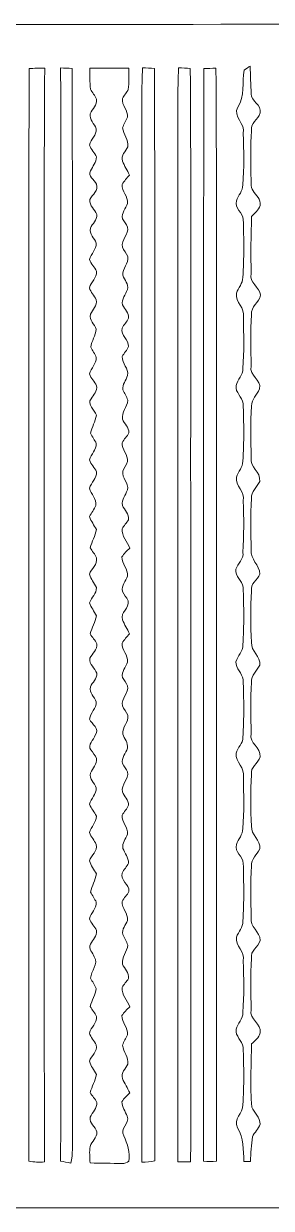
# Model space of a CAD drawing. Header units: centimetres. Extents: x -12.6 to 12.6, y -16.3 to 16.3.
# Drawn here: x -6.44 to 0.36, y -16.26 to 16.26 of the extents above; entities that cross this region are included whole.
import ezdxf

# ---------------------------------------------------------------- set-up
doc = ezdxf.new("R2010")
doc.units = ezdxf.units.CM
doc.header["$MEASUREMENT"] = 0
doc.layers.add('Layer 1', color=7, linetype='Continuous')

msp = doc.modelspace()

# ---------------------------------------------------------------- linework, layer by layer
at = {"layer": 'Layer 1', "color": 252, "lineweight": 9}
for points, knots in [([(-12.51811, 16.21892), (-12.22283, 16.26196), (-11.92156, 16.24397), (-11.62382, 16.24785), (-11.62382, 16.24785), (-3.54909, 16.23374), (4.526, 16.25879), (12.60074, 16.23515), (12.60074, 16.23515), (12.62684, 12.58143), (12.60462, 8.92701), (12.61203, 5.27293), (12.61203, 5.27293), (12.60709, -1.89657), (12.62191, -9.06608), (12.60462, -16.23523), (12.60462, -16.23523), (4.77541, -16.26204), (-3.05379, -16.23804), (-10.88298, -16.24723), (-10.88298, -16.24723), (-11.45872, -16.24405), (-12.03551, -16.26134), (-12.61018, -16.21899), (-12.61018, -16.21899), (-12.61406, -5.45574), (-12.60948, 5.30751), (-12.6123, 16.0704), (-12.6123, 16.0704), (-12.62147, 16.13919), (-12.59007, 16.20446), (-12.51811, 16.21892), (-12.51811, 16.21892), (-12.51811, 16.21892), (-12.51811, 16.21892), (-12.51811, 16.21892)], [0, 0, 0, 0, 0.1, 0.1, 0.1, 0.1, 0.2, 0.2, 0.2, 0.2, 0.3, 0.3, 0.3, 0.3, 0.4, 0.4, 0.4, 0.4, 0.5, 0.5, 0.5, 0.5, 0.6, 0.6, 0.6, 0.6, 0.7, 0.7, 0.7, 0.7, 0.8, 0.8, 0.8, 0.8, 1, 1, 1, 1]), ([(-6.28946, 15.03112), (-6.30781, 5.03269), (-6.28946, -4.96574), (-6.29864, -14.96453), (-6.29864, -14.96453), (-6.15541, -14.99628), (-6.0083, -15.00298), (-5.86225, -14.99028), (-5.86225, -14.99028), (-5.888, -9.1652), (-5.86648, -3.33943), (-5.87354, 2.48599), (-5.87354, 2.48599), (-5.86578, 6.6724), (-5.88977, 10.85952), (-5.86013, 15.04523), (-5.86013, 15.04523), (-6.00371, 15.041), (-6.14659, 15.03641), (-6.28946, 15.03112), (-6.28946, 15.03112), (-6.28946, 15.03112), (-6.28946, 15.03112), (-6.28946, 15.03112)], [0, 0, 0, 0, 0.14285714, 0.14285714, 0.14285714, 0.14285714, 0.28571429, 0.28571429, 0.28571429, 0.28571429, 0.42857143, 0.42857143, 0.42857143, 0.42857143, 0.57142857, 0.57142857, 0.57142857, 0.57142857, 0.71428571, 0.71428571, 0.71428571, 0.71428571, 1, 1, 1, 1]), ([(-5.42304, 15.04594), (-5.40434, 7.21427), (-5.42022, -0.6181), (-5.41493, -8.45013), (-5.41493, -8.45013), (-5.42057, -10.62254), (-5.40223, -12.79565), (-5.42727, -14.9677), (-5.42727, -14.9677), (-5.33238, -14.98393), (-5.23819, -15.00157), (-5.14329, -15.01885), (-5.14329, -15.01885), (-5.08014, -14.77508), (-5.10342, -14.51932), (-5.0946, -14.27097), (-5.0946, -14.27097), (-5.10835, -4.50219), (-5.08085, 5.26658), (-5.10835, 15.03535), (-5.10835, 15.03535), (-5.21243, 15.03959), (-5.32074, 15.04311), (-5.42304, 15.04594), (-5.42304, 15.04594), (-5.42304, 15.04594), (-5.42304, 15.04594), (-5.42304, 15.04594)], [0, 0, 0, 0, 0.125, 0.125, 0.125, 0.125, 0.25, 0.25, 0.25, 0.25, 0.375, 0.375, 0.375, 0.375, 0.5, 0.5, 0.5, 0.5, 0.625, 0.625, 0.625, 0.625, 0.75, 0.75, 0.75, 0.75, 1, 1, 1, 1]), ([(-4.61906, 15.04382), (-4.63105, 14.85191), (-4.62787, 14.65823), (-4.60001, 14.46773), (-4.60001, 14.46773), (-4.55979, 14.36825), (-4.47795, 14.29099), (-4.44126, 14.18939), (-4.44126, 14.18939), (-4.40986, 14.02359), (-4.55168, 13.92304), (-4.60989, 13.78864), (-4.60989, 13.78864), (-4.63211, 13.62671), (-4.49982, 13.51488), (-4.44513, 13.37659), (-4.44513, 13.37659), (-4.42539, 13.19597), (-4.60177, 13.09437), (-4.63247, 12.93068), (-4.63247, 12.93068), (-4.58696, 12.81109), (-4.49559, 12.71619), (-4.43879, 12.60224), (-4.43879, 12.60224), (-4.45043, 12.45972), (-4.54251, 12.34895), (-4.60035, 12.22442), (-4.60035, 12.22442), (-4.69103, 12.07766), (-4.49065, 11.98206), (-4.44161, 11.85859), (-4.44161, 11.85859), (-4.37951, 11.68008), (-4.5478, 11.56896), (-4.62118, 11.43243), (-4.62118, 11.43243), (-4.64305, 11.25993), (-4.48007, 11.16714), (-4.42891, 11.0218), (-4.42891, 11.0218), (-4.42749, 10.8694), (-4.54639, 10.77203), (-4.60706, 10.6468), (-4.60706, 10.6468), (-4.63352, 10.48522), (-4.49806, 10.37445), (-4.44444, 10.23687), (-4.44444, 10.23687), (-4.44654, 10.06436), (-4.58378, 9.94371), (-4.63211, 9.78708), (-4.63211, 9.78708), (-4.59119, 9.66572), (-4.48395, 9.58211), (-4.43738, 9.46323), (-4.43738, 9.46323), (-4.42115, 9.27978), (-4.58731, 9.17219), (-4.63493, 9.01167), (-4.63493, 9.01167), (-4.59859, 8.8882), (-4.49382, 8.80106), (-4.44337, 8.68429), (-4.44337, 8.68429), (-4.40986, 8.5199), (-4.54639, 8.41618), (-4.60565, 8.28354), (-4.60565, 8.28354), (-4.63458, 8.12161), (-4.49806, 8.01084), (-4.44513, 7.87361), (-4.44513, 7.87361), (-4.46137, 7.69934), (-4.57567, 7.55611), (-4.59437, 7.3829), (-4.59437, 7.3829), (-4.54992, 7.28553), (-4.48395, 7.19804), (-4.44585, 7.09715), (-4.44585, 7.09715), (-4.44444, 6.92358), (-4.58519, 6.80399), (-4.63247, 6.64665), (-4.63247, 6.64665), (-4.59789, 6.52247), (-4.48642, 6.44027), (-4.43844, 6.32245), (-4.43844, 6.32245), (-4.40951, 6.17604), (-4.51746, 6.07515), (-4.58696, 5.96544), (-4.58696, 5.96544), (-4.71078, 5.8088), (-4.48183, 5.65746), (-4.44197, 5.51141), (-4.44197, 5.51141), (-4.46383, 5.33608), (-4.57285, 5.18968), (-4.60001, 5.01611), (-4.60001, 5.01611), (-4.55591, 4.91769), (-4.48924, 4.83196), (-4.44337, 4.73389), (-4.44337, 4.73389), (-4.44689, 4.56103), (-4.58449, 4.44038), (-4.63247, 4.28304), (-4.63247, 4.28304), (-4.59789, 4.15886), (-4.48677, 4.07666), (-4.43809, 3.95919), (-4.43809, 3.95919), (-4.42045, 3.7768), (-4.58907, 3.67062), (-4.63035, 3.5094), (-4.63035, 3.5094), (-4.59507, 3.34112), (-4.42821, 3.21941), (-4.45608, 3.03526), (-4.45608, 3.03526), (-4.50158, 2.92696), (-4.5813, 2.837), (-4.62822, 2.72905), (-4.62822, 2.72905), (-4.59613, 2.59676), (-4.49665, 2.49481), (-4.44267, 2.37169), (-4.44267, 2.37169), (-4.46525, 2.19459), (-4.57002, 2.04537), (-4.60882, 1.87321), (-4.60882, 1.87321), (-4.56049, 1.77585), (-4.4783, 1.69824), (-4.43914, 1.59593), (-4.43914, 1.59593), (-4.40281, 1.4079), (-4.58061, 1.30313), (-4.63317, 1.14508), (-4.63317, 1.14508), (-4.59648, 1.01208), (-4.4977, 0.90837), (-4.44161, 0.78384), (-4.44161, 0.78384), (-4.42715, 0.61309), (-4.57989, 0.51255), (-4.62787, 0.36474), (-4.62787, 0.36474), (-4.59648, 0.2328), (-4.49629, 0.1312), (-4.44267, 0.00808), (-4.44267, 0.00808), (-4.46418, -0.16972), (-4.57073, -0.31895), (-4.61165, -0.4911), (-4.61165, -0.4911), (-4.56015, -0.58741), (-4.47336, -0.66079), (-4.43068, -0.76274), (-4.43068, -0.76274), (-4.41022, -0.93137), (-4.55521, -1.02768), (-4.62188, -1.16068), (-4.62188, -1.16068), (-4.64375, -1.33354), (-4.48007, -1.42667), (-4.42891, -1.57237), (-4.42891, -1.57237), (-4.42749, -1.72477), (-4.54639, -1.82213), (-4.60706, -1.94737), (-4.60706, -1.94737), (-4.63352, -2.10894), (-4.49806, -2.21971), (-4.44444, -2.3573), (-4.44444, -2.3573), (-4.44444, -2.53792), (-4.6053, -2.66033), (-4.62964, -2.83214), (-4.62964, -2.83214), (-4.57179, -2.98101), (-4.33649, -3.08614), (-4.4716, -3.26852), (-4.4716, -3.26852), (-4.50794, -3.40011), (-4.70126, -3.53769), (-4.59012, -3.67704), (-4.59012, -3.67704), (-4.5411, -3.75465), (-4.47477, -3.82203), (-4.43844, -3.90811), (-4.43844, -3.90811), (-4.41198, -4.07215), (-4.54498, -4.17728), (-4.60565, -4.31098), (-4.60565, -4.31098), (-4.63529, -4.47291), (-4.4977, -4.58297), (-4.44444, -4.72091), (-4.44444, -4.72091), (-4.44689, -4.89236), (-4.58343, -5.0123), (-4.62894, -5.16929), (-4.62894, -5.16929), (-4.58519, -5.28817), (-4.49487, -5.38201), (-4.4395, -5.49561), (-4.4395, -5.49561), (-4.44937, -5.66741), (-4.58343, -5.78912), (-4.63141, -5.94716), (-4.63141, -5.94716), (-4.5993, -6.07134), (-4.49241, -6.15707), (-4.44373, -6.27384), (-4.44373, -6.27384), (-4.4014, -6.46116), (-4.58202, -6.56452), (-4.63317, -6.72186), (-4.63317, -6.72186), (-4.59648, -6.85451), (-4.49841, -6.95823), (-4.44197, -7.08276), (-4.44197, -7.08276), (-4.46383, -7.25773), (-4.57285, -7.40449), (-4.60001, -7.57806), (-4.60001, -7.57806), (-4.55591, -7.67613), (-4.48924, -7.76185), (-4.44337, -7.86028), (-4.44337, -7.86028), (-4.44689, -8.03279), (-4.58449, -8.15379), (-4.63247, -8.31113), (-4.63247, -8.31113), (-4.59789, -8.43531), (-4.48677, -8.51751), (-4.43809, -8.63498), (-4.43809, -8.63498), (-4.42468, -8.78703), (-4.53898, -8.88933), (-4.60283, -9.01139), (-4.60283, -9.01139), (-4.67974, -9.13205), (-4.5358, -9.24881), (-4.49912, -9.35676), (-4.49912, -9.35676), (-4.37353, -9.55784), (-4.58978, -9.74236), (-4.60001, -9.94167), (-4.60001, -9.94167), (-4.55627, -10.03974), (-4.48959, -10.12546), (-4.44444, -10.22355), (-4.44444, -10.22355), (-4.4649, -10.40028), (-4.57002, -10.54916), (-4.60882, -10.72096), (-4.60882, -10.72096), (-4.56049, -10.81833), (-4.47865, -10.89594), (-4.43844, -10.99825), (-4.43844, -10.99825), (-4.4208, -11.18134), (-4.58766, -11.28929), (-4.63493, -11.44945), (-4.63493, -11.44945), (-4.59859, -11.57292), (-4.49382, -11.66006), (-4.44373, -11.77718), (-4.44373, -11.77718), (-4.4014, -11.96415), (-4.58202, -12.06787), (-4.63317, -12.22521), (-4.63317, -12.22521), (-4.59648, -12.35785), (-4.49841, -12.46157), (-4.44232, -12.5861), (-4.44232, -12.5861), (-4.46418, -12.76355), (-4.57073, -12.91277), (-4.61165, -13.08528), (-4.61165, -13.08528), (-4.56015, -13.18159), (-4.47372, -13.25532), (-4.43032, -13.35657), (-4.43032, -13.35657), (-4.4208, -13.52025), (-4.55239, -13.62432), (-4.60989, -13.76155), (-4.60989, -13.76155), (-4.64411, -13.93195), (-4.46984, -14.01943), (-4.42784, -14.16584), (-4.42784, -14.16584), (-4.42573, -14.32706), (-4.56297, -14.42407), (-4.61271, -14.56342), (-4.61271, -14.56342), (-4.63704, -14.71229), (-4.624, -14.86504), (-4.61412, -15.01533), (-4.61412, -15.01533), (-4.32096, -15.02697), (-4.0278, -15.02591), (-3.73394, -15.03085), (-3.73394, -15.03085), (-3.66832, -15.03261), (-3.60165, -15.01321), (-3.55014, -14.97158), (-3.55014, -14.97158), (-3.5071, -14.72958), (-3.5893, -14.48863), (-3.6902, -14.27238), (-3.6902, -14.27238), (-3.81508, -14.07658), (-3.51275, -13.93512), (-3.59706, -13.7358), (-3.59706, -13.7358), (-3.64751, -13.6028), (-3.74029, -13.48427), (-3.73994, -13.33575), (-3.73994, -13.33575), (-3.68632, -13.24191), (-3.60165, -13.17171), (-3.52721, -13.0948), (-3.52721, -13.0948), (-3.58577, -12.95863), (-3.67009, -12.83516), (-3.72371, -12.69793), (-3.72371, -12.69793), (-3.78262, -12.53706), (-3.63128, -12.43723), (-3.57801, -12.30705), (-3.57801, -12.30705), (-3.55226, -12.11585), (-3.70466, -11.96874), (-3.72371, -11.786), (-3.72371, -11.786), (-3.68949, -11.68475), (-3.62846, -11.59479), (-3.58719, -11.49707), (-3.58719, -11.49707), (-3.56531, -11.30269), (-3.74876, -11.16582), (-3.73994, -10.97214), (-3.73994, -10.97214), (-3.68632, -10.8783), (-3.60165, -10.8081), (-3.52721, -10.73119), (-3.52721, -10.73119), (-3.59001, -10.55163), (-3.7537, -10.40204), (-3.73288, -10.19919), (-3.73288, -10.19919), (-3.68808, -10.10888), (-3.61012, -10.04116), (-3.56249, -9.95296), (-3.56249, -9.95296), (-3.53004, -9.78927), (-3.6715, -9.69014), (-3.72794, -9.55714), (-3.72794, -9.55714), (-3.74735, -9.36558), (-3.59918, -9.21778), (-3.57872, -9.03432), (-3.57872, -9.03432), (-3.61259, -8.93308), (-3.67397, -8.84312), (-3.71419, -8.74504), (-3.71419, -8.74504), (-3.74946, -8.59653), (-3.63481, -8.48469), (-3.5893, -8.35629), (-3.5893, -8.35629), (-3.56179, -8.16297), (-3.7537, -8.02891), (-3.73324, -7.83558), (-3.73324, -7.83558), (-3.68455, -7.73645), (-3.59565, -7.66449), (-3.54767, -7.565), (-3.54767, -7.565), (-3.53956, -7.36498), (-3.78368, -7.26373), (-3.73253, -7.05771), (-3.73253, -7.05771), (-3.68914, -6.95681), (-3.60447, -6.88167), (-3.55649, -6.78395), (-3.55649, -6.78395), (-3.56814, -6.63473), (-3.65704, -6.51373), (-3.71207, -6.38038), (-3.71207, -6.38038), (-3.75017, -6.23256), (-3.63446, -6.12073), (-3.5893, -5.99267), (-3.5893, -5.99267), (-3.56002, -5.79935), (-3.75652, -5.666), (-3.73041, -5.47233), (-3.73041, -5.47233), (-3.68385, -5.37319), (-3.60024, -5.29664), (-3.55614, -5.1961), (-3.55614, -5.1961), (-3.56037, -5.05005), (-3.67609, -4.95586), (-3.7283, -4.83062), (-3.7283, -4.83062), (-3.76957, -4.62354), (-3.55261, -4.48314), (-3.5833, -4.27958), (-3.5833, -4.27958), (-3.62317, -4.19915), (-3.68702, -4.13318), (-3.72512, -4.05169), (-3.72512, -4.05169), (-3.75864, -3.89153), (-3.6394, -3.76876), (-3.5886, -3.63012), (-3.5886, -3.63012), (-3.5632, -3.48195), (-3.6775, -3.37224), (-3.71771, -3.24136), (-3.71771, -3.24136), (-3.74205, -3.04909), (-3.54168, -2.91716), (-3.57801, -2.72313), (-3.57801, -2.72313), (-3.61929, -2.63282), (-3.69125, -2.55979), (-3.729, -2.46772), (-3.729, -2.46772), (-3.76922, -2.26028), (-3.55297, -2.11988), (-3.5833, -1.91597), (-3.5833, -1.91597), (-3.62317, -1.83554), (-3.68702, -1.76957), (-3.72512, -1.68808), (-3.72512, -1.68808), (-3.75864, -1.52792), (-3.6394, -1.40515), (-3.5886, -1.26651), (-3.5886, -1.26651), (-3.56108, -1.07283), (-3.75405, -0.93878), (-3.73359, -0.74475), (-3.73359, -0.74475), (-3.67926, -0.65021), (-3.6013, -0.57224), (-3.53462, -0.48652), (-3.53462, -0.48652), (-3.59212, -0.35634), (-3.67362, -0.23675), (-3.72336, -0.1034), (-3.72336, -0.1034), (-3.80203, 0.1065), (-3.51451, 0.21128), (-3.57378, 0.41977), (-3.57378, 0.41977), (-3.61117, 0.51184), (-3.68314, 0.58487), (-3.72371, 0.67518), (-3.72371, 0.67518), (-3.76005, 0.83569), (-3.63904, 0.95846), (-3.58824, 1.0971), (-3.58824, 1.0971), (-3.56425, 1.29148), (-3.74946, 1.42836), (-3.73994, 1.62204), (-3.73994, 1.62204), (-3.68632, 1.71588), (-3.60165, 1.78608), (-3.52721, 1.86298), (-3.52721, 1.86298), (-3.59001, 2.04219), (-3.7537, 2.19213), (-3.73288, 2.39497), (-3.73288, 2.39497), (-3.68808, 2.48493), (-3.61012, 2.55302), (-3.56249, 2.64121), (-3.56249, 2.64121), (-3.53004, 2.8049), (-3.6715, 2.90403), (-3.72759, 3.03703), (-3.72759, 3.03703), (-3.75722, 3.19789), (-3.64081, 3.32172), (-3.58895, 3.46107), (-3.58895, 3.46107), (-3.53639, 3.6558), (-3.76499, 3.78421), (-3.71172, 3.97753), (-3.71172, 3.97753), (-3.67926, 4.06784), (-3.62599, 4.14934), (-3.5893, 4.23788), (-3.5893, 4.23788), (-3.56179, 4.43085), (-3.7537, 4.56526), (-3.73324, 4.75858), (-3.73324, 4.75858), (-3.68455, 4.85771), (-3.5953, 4.92968), (-3.54767, 5.02916), (-3.54767, 5.02916), (-3.54909, 5.18086), (-3.67044, 5.2747), (-3.729, 5.40064), (-3.729, 5.40064), (-3.74594, 5.5922), (-3.60024, 5.74001), (-3.57837, 5.92346), (-3.57837, 5.92346), (-3.61259, 6.0247), (-3.67397, 6.11396), (-3.71489, 6.21238), (-3.71489, 6.21238), (-3.73747, 6.36019), (-3.62529, 6.47026), (-3.58472, 6.60149), (-3.58472, 6.60149), (-3.55085, 6.79623), (-3.74417, 6.92993), (-3.73077, 7.12219), (-3.73077, 7.12219), (-3.68349, 7.22097), (-3.60024, 7.29752), (-3.55614, 7.39807), (-3.55614, 7.39807), (-3.55508, 7.59104), (-3.78157, 7.69863), (-3.73288, 7.90007), (-3.73288, 7.90007), (-3.68914, 8.00061), (-3.60447, 8.07575), (-3.55649, 8.17382), (-3.55649, 8.17382), (-3.54626, 8.32481), (-3.66762, 8.41901), (-3.72442, 8.54283), (-3.72442, 8.54283), (-3.75828, 8.70264), (-3.6394, 8.82576), (-3.58895, 8.9644), (-3.58895, 8.9644), (-3.55191, 9.11292), (-3.66797, 9.22475), (-3.71277, 9.35316), (-3.71277, 9.35316), (-3.74488, 9.54542), (-3.54097, 9.67736), (-3.57801, 9.87104), (-3.57801, 9.87104), (-3.61929, 9.96135), (-3.69125, 10.03437), (-3.729, 10.12645), (-3.729, 10.12645), (-3.76922, 10.33388), (-3.55297, 10.47429), (-3.5833, 10.67819), (-3.5833, 10.67819), (-3.62317, 10.75863), (-3.68702, 10.8246), (-3.72512, 10.90609), (-3.72512, 10.90609), (-3.75864, 11.0659), (-3.6394, 11.18902), (-3.5886, 11.32766), (-3.5886, 11.32766), (-3.56108, 11.52133), (-3.75405, 11.65539), (-3.73359, 11.84942), (-3.73359, 11.84942), (-3.67926, 11.94396), (-3.6013, 12.02157), (-3.53462, 12.10765), (-3.53462, 12.10765), (-3.59212, 12.23782), (-3.67362, 12.35706), (-3.72336, 12.49077), (-3.72336, 12.49077), (-3.78262, 12.65128), (-3.63128, 12.75112), (-3.57801, 12.88129), (-3.57801, 12.88129), (-3.55226, 13.0725), (-3.70466, 13.21925), (-3.72371, 13.40234), (-3.72371, 13.40234), (-3.68949, 13.50359), (-3.62846, 13.59284), (-3.58719, 13.69127), (-3.58719, 13.69127), (-3.56073, 13.88389), (-3.75581, 14.01688), (-3.7283, 14.21056), (-3.7283, 14.21056), (-3.68385, 14.29875), (-3.608, 14.36684), (-3.56531, 14.45609), (-3.56531, 14.45609), (-3.53815, 14.648), (-3.55332, 14.84379), (-3.54909, 15.03712), (-3.54909, 15.03712), (-3.90574, 15.04876), (-4.26275, 15.04488), (-4.61906, 15.04382), (-4.61906, 15.04382), (-4.61906, 15.04382), (-4.61906, 15.04382), (-4.61906, 15.04382)], [0, 0, 0, 0, 0.00641026, 0.00641026, 0.00641026, 0.00641026, 0.01282051, 0.01282051, 0.01282051, 0.01282051, 0.01923077, 0.01923077, 0.01923077, 0.01923077, 0.02564103, 0.02564103, 0.02564103, 0.02564103, 0.03205128, 0.03205128, 0.03205128, 0.03205128, 0.03846154, 0.03846154, 0.03846154, 0.03846154, 0.04487179, 0.04487179, 0.04487179, 0.04487179, 0.05128205, 0.05128205, 0.05128205, 0.05128205, 0.05769231, 0.05769231, 0.05769231, 0.05769231, 0.06410256, 0.06410256, 0.06410256, 0.06410256, 0.07051282, 0.07051282, 0.07051282, 0.07051282, 0.07692308, 0.07692308, 0.07692308, 0.07692308, 0.08333333, 0.08333333, 0.08333333, 0.08333333, 0.08974359, 0.08974359, 0.08974359, 0.08974359, 0.09615385, 0.09615385, 0.09615385, 0.09615385, 0.1025641, 0.1025641, 0.1025641, 0.1025641, 0.10897436, 0.10897436, 0.10897436, 0.10897436, 0.11538462, 0.11538462, 0.11538462, 0.11538462, 0.12179487, 0.12179487, 0.12179487, 0.12179487, 0.12820513, 0.12820513, 0.12820513, 0.12820513, 0.13461538, 0.13461538, 0.13461538, 0.13461538, 0.14102564, 0.14102564, 0.14102564, 0.14102564, 0.1474359, 0.1474359, 0.1474359, 0.1474359, 0.15384615, 0.15384615, 0.15384615, 0.15384615, 0.16025641, 0.16025641, 0.16025641, 0.16025641, 0.16666667, 0.16666667, 0.16666667, 0.16666667, 0.17307692, 0.17307692, 0.17307692, 0.17307692, 0.17948718, 0.17948718, 0.17948718, 0.17948718, 0.18589744, 0.18589744, 0.18589744, 0.18589744, 0.19230769, 0.19230769, 0.19230769, 0.19230769, 0.19871795, 0.19871795, 0.19871795, 0.19871795, 0.20512821, 0.20512821, 0.20512821, 0.20512821, 0.21153846, 0.21153846, 0.21153846, 0.21153846, 0.21794872, 0.21794872, 0.21794872, 0.21794872, 0.22435897, 0.22435897, 0.22435897, 0.22435897, 0.23076923, 0.23076923, 0.23076923, 0.23076923, 0.23717949, 0.23717949, 0.23717949, 0.23717949, 0.24358974, 0.24358974, 0.24358974, 0.24358974, 0.25, 0.25, 0.25, 0.25, 0.25641026, 0.25641026, 0.25641026, 0.25641026, 0.26282051, 0.26282051, 0.26282051, 0.26282051, 0.26923077, 0.26923077, 0.26923077, 0.26923077, 0.27564103, 0.27564103, 0.27564103, 0.27564103, 0.28205128, 0.28205128, 0.28205128, 0.28205128, 0.28846154, 0.28846154, 0.28846154, 0.28846154, 0.29487179, 0.29487179, 0.29487179, 0.29487179, 0.30128205, 0.30128205, 0.30128205, 0.30128205, 0.30769231, 0.30769231, 0.30769231, 0.30769231, 0.31410256, 0.31410256, 0.31410256, 0.31410256, 0.32051282, 0.32051282, 0.32051282, 0.32051282, 0.32692308, 0.32692308, 0.32692308, 0.32692308, 0.33333333, 0.33333333, 0.33333333, 0.33333333, 0.33974359, 0.33974359, 0.33974359, 0.33974359, 0.34615385, 0.34615385, 0.34615385, 0.34615385, 0.3525641, 0.3525641, 0.3525641, 0.3525641, 0.35897436, 0.35897436, 0.35897436, 0.35897436, 0.36538462, 0.36538462, 0.36538462, 0.36538462, 0.37179487, 0.37179487, 0.37179487, 0.37179487, 0.37820513, 0.37820513, 0.37820513, 0.37820513, 0.38461538, 0.38461538, 0.38461538, 0.38461538, 0.39102564, 0.39102564, 0.39102564, 0.39102564, 0.3974359, 0.3974359, 0.3974359, 0.3974359, 0.40384615, 0.40384615, 0.40384615, 0.40384615, 0.41025641, 0.41025641, 0.41025641, 0.41025641, 0.41666667, 0.41666667, 0.41666667, 0.41666667, 0.42307692, 0.42307692, 0.42307692, 0.42307692, 0.42948718, 0.42948718, 0.42948718, 0.42948718, 0.43589744, 0.43589744, 0.43589744, 0.43589744, 0.44230769, 0.44230769, 0.44230769, 0.44230769, 0.44871795, 0.44871795, 0.44871795, 0.44871795, 0.45512821, 0.45512821, 0.45512821, 0.45512821, 0.46153846, 0.46153846, 0.46153846, 0.46153846, 0.46794872, 0.46794872, 0.46794872, 0.46794872, 0.47435897, 0.47435897, 0.47435897, 0.47435897, 0.48076923, 0.48076923, 0.48076923, 0.48076923, 0.48717949, 0.48717949, 0.48717949, 0.48717949, 0.49358974, 0.49358974, 0.49358974, 0.49358974, 0.5, 0.5, 0.5, 0.5, 0.50641026, 0.50641026, 0.50641026, 0.50641026, 0.51282051, 0.51282051, 0.51282051, 0.51282051, 0.51923077, 0.51923077, 0.51923077, 0.51923077, 0.52564103, 0.52564103, 0.52564103, 0.52564103, 0.53205128, 0.53205128, 0.53205128, 0.53205128, 0.53846154, 0.53846154, 0.53846154, 0.53846154, 0.54487179, 0.54487179, 0.54487179, 0.54487179, 0.55128205, 0.55128205, 0.55128205, 0.55128205, 0.55769231, 0.55769231, 0.55769231, 0.55769231, 0.56410256, 0.56410256, 0.56410256, 0.56410256, 0.57051282, 0.57051282, 0.57051282, 0.57051282, 0.57692308, 0.57692308, 0.57692308, 0.57692308, 0.58333333, 0.58333333, 0.58333333, 0.58333333, 0.58974359, 0.58974359, 0.58974359, 0.58974359, 0.59615385, 0.59615385, 0.59615385, 0.59615385, 0.6025641, 0.6025641, 0.6025641, 0.6025641, 0.60897436, 0.60897436, 0.60897436, 0.60897436, 0.61538462, 0.61538462, 0.61538462, 0.61538462, 0.62179487, 0.62179487, 0.62179487, 0.62179487, 0.62820513, 0.62820513, 0.62820513, 0.62820513, 0.63461538, 0.63461538, 0.63461538, 0.63461538, 0.64102564, 0.64102564, 0.64102564, 0.64102564, 0.6474359, 0.6474359, 0.6474359, 0.6474359, 0.65384615, 0.65384615, 0.65384615, 0.65384615, 0.66025641, 0.66025641, 0.66025641, 0.66025641, 0.66666667, 0.66666667, 0.66666667, 0.66666667, 0.67307692, 0.67307692, 0.67307692, 0.67307692, 0.67948718, 0.67948718, 0.67948718, 0.67948718, 0.68589744, 0.68589744, 0.68589744, 0.68589744, 0.69230769, 0.69230769, 0.69230769, 0.69230769, 0.69871795, 0.69871795, 0.69871795, 0.69871795, 0.70512821, 0.70512821, 0.70512821, 0.70512821, 0.71153846, 0.71153846, 0.71153846, 0.71153846, 0.71794872, 0.71794872, 0.71794872, 0.71794872, 0.72435897, 0.72435897, 0.72435897, 0.72435897, 0.73076923, 0.73076923, 0.73076923, 0.73076923, 0.73717949, 0.73717949, 0.73717949, 0.73717949, 0.74358974, 0.74358974, 0.74358974, 0.74358974, 0.75, 0.75, 0.75, 0.75, 0.75641026, 0.75641026, 0.75641026, 0.75641026, 0.76282051, 0.76282051, 0.76282051, 0.76282051, 0.76923077, 0.76923077, 0.76923077, 0.76923077, 0.77564103, 0.77564103, 0.77564103, 0.77564103, 0.78205128, 0.78205128, 0.78205128, 0.78205128, 0.78846154, 0.78846154, 0.78846154, 0.78846154, 0.79487179, 0.79487179, 0.79487179, 0.79487179, 0.80128205, 0.80128205, 0.80128205, 0.80128205, 0.80769231, 0.80769231, 0.80769231, 0.80769231, 0.81410256, 0.81410256, 0.81410256, 0.81410256, 0.82051282, 0.82051282, 0.82051282, 0.82051282, 0.82692308, 0.82692308, 0.82692308, 0.82692308, 0.83333333, 0.83333333, 0.83333333, 0.83333333, 0.83974359, 0.83974359, 0.83974359, 0.83974359, 0.84615385, 0.84615385, 0.84615385, 0.84615385, 0.8525641, 0.8525641, 0.8525641, 0.8525641, 0.85897436, 0.85897436, 0.85897436, 0.85897436, 0.86538462, 0.86538462, 0.86538462, 0.86538462, 0.87179487, 0.87179487, 0.87179487, 0.87179487, 0.87820513, 0.87820513, 0.87820513, 0.87820513, 0.88461538, 0.88461538, 0.88461538, 0.88461538, 0.89102564, 0.89102564, 0.89102564, 0.89102564, 0.8974359, 0.8974359, 0.8974359, 0.8974359, 0.90384615, 0.90384615, 0.90384615, 0.90384615, 0.91025641, 0.91025641, 0.91025641, 0.91025641, 0.91666667, 0.91666667, 0.91666667, 0.91666667, 0.92307692, 0.92307692, 0.92307692, 0.92307692, 0.92948718, 0.92948718, 0.92948718, 0.92948718, 0.93589744, 0.93589744, 0.93589744, 0.93589744, 0.94230769, 0.94230769, 0.94230769, 0.94230769, 0.94871795, 0.94871795, 0.94871795, 0.94871795, 0.95512821, 0.95512821, 0.95512821, 0.95512821, 0.96153846, 0.96153846, 0.96153846, 0.96153846, 0.96794872, 0.96794872, 0.96794872, 0.96794872, 0.97435897, 0.97435897, 0.97435897, 0.97435897, 0.98076923, 0.98076923, 0.98076923, 0.98076923, 0.98717949, 0.98717949, 0.98717949, 0.98717949, 1, 1, 1, 1]), ([(-3.17197, 15.05052), (-3.20089, 14.5083), (-3.19243, 13.96502), (-3.19313, 13.4221), (-3.19313, 13.4221), (-3.19066, 3.95037), (-3.19525, -5.52171), (-3.19066, -14.99345), (-3.19066, -14.99345), (-3.07248, -14.99487), (-2.9543, -14.9871), (-2.83824, -14.96312), (-2.83824, -14.96312), (-2.84177, -9.32289), (-2.83859, -3.68304), (-2.83965, 1.95682), (-2.83965, 1.95682), (-2.84706, 6.3161), (-2.82519, 10.67537), (-2.85059, 15.03465), (-2.85059, 15.03465), (-2.95642, 15.04064), (-3.0679, 15.04594), (-3.17197, 15.05052), (-3.17197, 15.05052), (-3.17197, 15.05052), (-3.17197, 15.05052), (-3.17197, 15.05052)], [0, 0, 0, 0, 0.125, 0.125, 0.125, 0.125, 0.25, 0.25, 0.25, 0.25, 0.375, 0.375, 0.375, 0.375, 0.5, 0.5, 0.5, 0.5, 0.625, 0.625, 0.625, 0.625, 0.75, 0.75, 0.75, 0.75, 1, 1, 1, 1]), ([(-2.18419, 15.05052), (-2.19935, 14.74325), (-2.2064, 14.43563), (-2.20571, 14.12766), (-2.20571, 14.12766), (-2.20253, 4.42415), (-2.2064, -5.27936), (-2.20359, -14.98287), (-2.20359, -14.98287), (-2.08717, -14.98816), (-1.9704, -14.99098), (-1.85364, -14.98746), (-1.85364, -14.98746), (-1.8494, -9.22165), (-1.85293, -3.4562), (-1.85187, 2.3096), (-1.85187, 2.3096), (-1.85928, 6.55105), (-1.83741, 10.7932), (-1.86281, 15.03465), (-1.86281, 15.03465), (-1.96864, 15.04064), (-2.08046, 15.04594), (-2.18419, 15.05052), (-2.18419, 15.05052), (-2.18419, 15.05052), (-2.18419, 15.05052), (-2.18419, 15.05052)], [0, 0, 0, 0, 0.125, 0.125, 0.125, 0.125, 0.25, 0.25, 0.25, 0.25, 0.375, 0.375, 0.375, 0.375, 0.5, 0.5, 0.5, 0.5, 0.625, 0.625, 0.625, 0.625, 0.75, 0.75, 0.75, 0.75, 1, 1, 1, 1]), ([(-1.49169, 15.03288), (-1.50968, 5.03163), (-1.49239, -4.96962), (-1.50015, -14.97088), (-1.50015, -14.97088), (-1.38232, -14.98746), (-1.26273, -14.98322), (-1.1449, -14.96417), (-1.1449, -14.96417), (-1.14808, -9.20648), (-1.14561, -3.44844), (-1.14632, 2.3096), (-1.14632, 2.3096), (-1.15408, 6.55246), (-1.13114, 10.79532), (-1.15795, 15.03782), (-1.15795, 15.03782), (-1.26873, 15.03782), (-1.38162, 15.03535), (-1.49169, 15.03288), (-1.49169, 15.03288), (-1.49169, 15.03288), (-1.49169, 15.03288), (-1.49169, 15.03288)], [0, 0, 0, 0, 0.14285714, 0.14285714, 0.14285714, 0.14285714, 0.28571429, 0.28571429, 0.28571429, 0.28571429, 0.42857143, 0.42857143, 0.42857143, 0.42857143, 0.57142857, 0.57142857, 0.57142857, 0.57142857, 0.71428571, 0.71428571, 0.71428571, 0.71428571, 1, 1, 1, 1]), ([(-0.38572, 14.98843), (-0.44745, 14.65188), (-0.36102, 14.27653), (-0.55434, 13.97243), (-0.55434, 13.97243), (-0.7124, 13.70185), (-0.33739, 13.52123), (-0.40759, 13.24712), (-0.40759, 13.24712), (-0.39524, 12.77722), (-0.38678, 12.30591), (-0.41994, 11.83672), (-0.41994, 11.83672), (-0.42135, 11.66985), (-0.54554, 11.54956), (-0.59668, 11.40033), (-0.59668, 11.40033), (-0.65171, 11.19007), (-0.41994, 11.07648), (-0.40971, 10.88351), (-0.40971, 10.88351), (-0.39348, 10.35505), (-0.38678, 9.82482), (-0.42029, 9.29672), (-0.42029, 9.29672), (-0.42099, 9.12985), (-0.54517, 9.00956), (-0.59704, 8.86033), (-0.59704, 8.86033), (-0.63407, 8.61092), (-0.34903, 8.45746), (-0.40724, 8.2024), (-0.40724, 8.2024), (-0.39524, 7.7325), (-0.38678, 7.26119), (-0.41994, 6.79199), (-0.41994, 6.79199), (-0.41782, 6.61314), (-0.56352, 6.49072), (-0.60867, 6.32844), (-0.60867, 6.32844), (-0.63266, 6.13054), (-0.43405, 6.01906), (-0.41253, 5.83773), (-0.41253, 5.83773), (-0.39207, 5.30998), (-0.38713, 4.77975), (-0.42029, 4.25199), (-0.42029, 4.25199), (-0.42099, 4.08513), (-0.54517, 3.96483), (-0.59704, 3.81561), (-0.59704, 3.81561), (-0.63407, 3.56619), (-0.34903, 3.41274), (-0.40759, 3.15768), (-0.40759, 3.15768), (-0.39489, 2.68742), (-0.38889, 2.21611), (-0.41711, 1.74621), (-0.41711, 1.74621), (-0.39066, 1.55748), (-0.56211, 1.44671), (-0.61009, 1.28372), (-0.61009, 1.28372), (-0.64889, 1.08017), (-0.43193, 0.97645), (-0.41182, 0.79336), (-0.41182, 0.79336), (-0.39207, 0.26525), (-0.38713, -0.26497), (-0.41994, -0.79273), (-0.41994, -0.79273), (-0.41817, -0.97159), (-0.56281, -1.094), (-0.60904, -1.25628), (-0.60904, -1.25628), (-0.61292, -1.44607), (-0.43969, -1.56954), (-0.41288, -1.74734), (-0.41288, -1.74734), (-0.39207, -2.2751), (-0.38678, -2.80497), (-0.42029, -3.33237), (-0.42029, -3.33237), (-0.41323, -3.50524), (-0.56847, -3.6086), (-0.60621, -3.76453), (-0.60621, -3.76453), (-0.62843, -4.01465), (-0.35291, -4.17022), (-0.40724, -4.42704), (-0.40724, -4.42704), (-0.39524, -4.89694), (-0.38678, -5.36826), (-0.41994, -5.83745), (-0.41994, -5.83745), (-0.42135, -6.00431), (-0.54554, -6.12426), (-0.59668, -6.27384), (-0.59668, -6.27384), (-0.65171, -6.48409), (-0.41994, -6.59769), (-0.40971, -6.79066), (-0.40971, -6.79066), (-0.39348, -7.31912), (-0.38783, -7.84969), (-0.41923, -8.37816), (-0.41923, -8.37816), (-0.41147, -8.54784), (-0.53741, -8.66814), (-0.59879, -8.81348), (-0.59879, -8.81348), (-0.63196, -9.06254), (-0.35044, -9.21671), (-0.40759, -9.47177), (-0.40759, -9.47177), (-0.39524, -9.94167), (-0.38678, -10.41262), (-0.41994, -10.88218), (-0.41994, -10.88218), (-0.41782, -11.06104), (-0.56352, -11.1831), (-0.60867, -11.34573), (-0.60867, -11.34573), (-0.63266, -11.54329), (-0.43405, -11.65512), (-0.41253, -11.83645), (-0.41253, -11.83645), (-0.39207, -12.3642), (-0.38713, -12.89443), (-0.42029, -13.42218), (-0.42029, -13.42218), (-0.41182, -13.65149), (-0.69935, -13.81341), (-0.56528, -14.05083), (-0.56528, -14.05083), (-0.39242, -14.32776), (-0.40653, -14.66078), (-0.39171, -14.97617), (-0.39171, -14.97617), (-0.34621, -14.97617), (-0.25589, -14.97582), (-0.21074, -14.97582), (-0.21074, -14.97582), (-0.2058, -14.74792), (-0.18816, -14.52144), (-0.15747, -14.29672), (-0.15747, -14.29672), (-0.09997, -14.17466), (0.00657, -14.08011), (0.05173, -13.95241), (0.05173, -13.95241), (0.05032, -13.76473), (-0.10455, -13.64408), (-0.17687, -13.48674), (-0.17687, -13.48674), (-0.21921, -12.90818), (-0.19275, -12.32716), (-0.18287, -11.74825), (-0.18287, -11.74825), (-0.09362, -11.66006), (0.02527, -11.57857), (0.05208, -11.44874), (0.05208, -11.44874), (0.10147, -11.1831), (-0.25801, -11.08468), (-0.19028, -10.81515), (-0.19028, -10.81515), (-0.2058, -10.34454), (-0.20933, -9.87323), (-0.18393, -9.40333), (-0.18393, -9.40333), (-0.2238, -9.18779), (0.00869, -9.09395), (0.05349, -8.90909), (0.05349, -8.90909), (0.05808, -8.66073), (-0.23896, -8.53126), (-0.18993, -8.27479), (-0.18993, -8.27479), (-0.2058, -7.80454), (-0.21109, -7.33323), (-0.18146, -6.86368), (-0.18146, -6.86368), (-0.1998, -6.67036), (-0.03223, -6.55183), (0.04397, -6.3959), (0.04397, -6.3959), (0.07325, -6.14895), (-0.20333, -6.01137), (-0.18216, -5.76831), (-0.18216, -5.76831), (-0.21074, -5.29876), (-0.20898, -4.8278), (-0.18428, -4.35861), (-0.18428, -4.35861), (-0.2252, -4.14271), (0.01151, -4.05028), (0.05173, -3.86401), (0.05173, -3.86401), (0.09053, -3.60366), (-0.25907, -3.49606), (-0.19134, -3.23042), (-0.19134, -3.23042), (-0.20474, -2.76017), (-0.21109, -2.28851), (-0.18181, -1.81896), (-0.18181, -1.81896), (-0.1998, -1.62564), (-0.03223, -1.5071), (0.04397, -1.35118), (0.04397, -1.35118), (0.07325, -1.10423), (-0.20333, -0.96665), (-0.18216, -0.72358), (-0.18216, -0.72358), (-0.21074, -0.25439), (-0.20898, 0.21692), (-0.18428, 0.68612), (-0.18428, 0.68612), (-0.22097, 0.89002), (-0.01636, 0.98563), (0.04608, 1.15178), (0.04608, 1.15178), (0.04256, 1.40014), (-0.22838, 1.55466), (-0.18781, 1.81465), (-0.18781, 1.81465), (-0.20721, 2.28491), (-0.21109, 2.75622), (-0.18181, 3.22576), (-0.18181, 3.22576), (-0.20192, 3.42014), (-0.02659, 3.53339), (0.0415, 3.69461), (0.0415, 3.69461), (0.08136, 3.95637), (-0.24179, 4.09148), (-0.18957, 4.35465), (-0.18957, 4.35465), (-0.2058, 4.82455), (-0.2125, 5.29586), (-0.18005, 5.76506), (-0.18005, 5.76506), (-0.1864, 5.95309), (-0.03294, 6.07797), (0.03973, 6.23496), (0.03973, 6.23496), (0.10288, 6.49601), (-0.26295, 6.59268), (-0.19028, 6.85902), (-0.19028, 6.85902), (-0.2058, 7.32928), (-0.21109, 7.80059), (-0.18181, 8.27049), (-0.18181, 8.27049), (-0.20474, 8.49238), (0.02351, 8.60915), (0.06831, 8.80812), (0.06831, 8.80812), (0.03338, 9.02931), (-0.24673, 9.15067), (-0.19134, 9.39902), (-0.19134, 9.39902), (-0.20721, 9.9229), (-0.19557, 10.44748), (-0.18287, 10.97135), (-0.18287, 10.97135), (-0.09573, 11.06202), (0.01716, 11.14421), (0.05208, 11.27051), (0.05208, 11.27051), (0.08207, 11.44266), (-0.05693, 11.54814), (-0.14195, 11.67091), (-0.14195, 11.67091), (-0.23155, 11.78556), (-0.16664, 11.95102), (-0.19698, 12.08049), (-0.19698, 12.08049), (-0.20263, 12.49218), (-0.20898, 12.90457), (-0.18393, 13.31556), (-0.18393, 13.31556), (-0.22626, 13.53181), (0.01257, 13.62389), (0.05137, 13.81051), (0.05137, 13.81051), (0.10817, 14.04616), (-0.19769, 14.1206), (-0.19134, 14.33685), (-0.19134, 14.33685), (-0.20192, 14.5905), (-0.2118, 14.8445), (-0.22026, 15.0985), (-0.22026, 15.0985), (-0.26155, 15.07098), (-0.34444, 15.01595), (-0.38572, 14.98843), (-0.38572, 14.98843), (-0.38572, 14.98843), (-0.38572, 14.98843), (-0.38572, 14.98843)], [0, 0, 0, 0, 0.01298701, 0.01298701, 0.01298701, 0.01298701, 0.02597403, 0.02597403, 0.02597403, 0.02597403, 0.03896104, 0.03896104, 0.03896104, 0.03896104, 0.05194805, 0.05194805, 0.05194805, 0.05194805, 0.06493506, 0.06493506, 0.06493506, 0.06493506, 0.07792208, 0.07792208, 0.07792208, 0.07792208, 0.09090909, 0.09090909, 0.09090909, 0.09090909, 0.1038961, 0.1038961, 0.1038961, 0.1038961, 0.11688312, 0.11688312, 0.11688312, 0.11688312, 0.12987013, 0.12987013, 0.12987013, 0.12987013, 0.14285714, 0.14285714, 0.14285714, 0.14285714, 0.15584416, 0.15584416, 0.15584416, 0.15584416, 0.16883117, 0.16883117, 0.16883117, 0.16883117, 0.18181818, 0.18181818, 0.18181818, 0.18181818, 0.19480519, 0.19480519, 0.19480519, 0.19480519, 0.20779221, 0.20779221, 0.20779221, 0.20779221, 0.22077922, 0.22077922, 0.22077922, 0.22077922, 0.23376623, 0.23376623, 0.23376623, 0.23376623, 0.24675325, 0.24675325, 0.24675325, 0.24675325, 0.25974026, 0.25974026, 0.25974026, 0.25974026, 0.27272727, 0.27272727, 0.27272727, 0.27272727, 0.28571429, 0.28571429, 0.28571429, 0.28571429, 0.2987013, 0.2987013, 0.2987013, 0.2987013, 0.31168831, 0.31168831, 0.31168831, 0.31168831, 0.32467532, 0.32467532, 0.32467532, 0.32467532, 0.33766234, 0.33766234, 0.33766234, 0.33766234, 0.35064935, 0.35064935, 0.35064935, 0.35064935, 0.36363636, 0.36363636, 0.36363636, 0.36363636, 0.37662338, 0.37662338, 0.37662338, 0.37662338, 0.38961039, 0.38961039, 0.38961039, 0.38961039, 0.4025974, 0.4025974, 0.4025974, 0.4025974, 0.41558442, 0.41558442, 0.41558442, 0.41558442, 0.42857143, 0.42857143, 0.42857143, 0.42857143, 0.44155844, 0.44155844, 0.44155844, 0.44155844, 0.45454545, 0.45454545, 0.45454545, 0.45454545, 0.46753247, 0.46753247, 0.46753247, 0.46753247, 0.48051948, 0.48051948, 0.48051948, 0.48051948, 0.49350649, 0.49350649, 0.49350649, 0.49350649, 0.50649351, 0.50649351, 0.50649351, 0.50649351, 0.51948052, 0.51948052, 0.51948052, 0.51948052, 0.53246753, 0.53246753, 0.53246753, 0.53246753, 0.54545455, 0.54545455, 0.54545455, 0.54545455, 0.55844156, 0.55844156, 0.55844156, 0.55844156, 0.57142857, 0.57142857, 0.57142857, 0.57142857, 0.58441558, 0.58441558, 0.58441558, 0.58441558, 0.5974026, 0.5974026, 0.5974026, 0.5974026, 0.61038961, 0.61038961, 0.61038961, 0.61038961, 0.62337662, 0.62337662, 0.62337662, 0.62337662, 0.63636364, 0.63636364, 0.63636364, 0.63636364, 0.64935065, 0.64935065, 0.64935065, 0.64935065, 0.66233766, 0.66233766, 0.66233766, 0.66233766, 0.67532468, 0.67532468, 0.67532468, 0.67532468, 0.68831169, 0.68831169, 0.68831169, 0.68831169, 0.7012987, 0.7012987, 0.7012987, 0.7012987, 0.71428571, 0.71428571, 0.71428571, 0.71428571, 0.72727273, 0.72727273, 0.72727273, 0.72727273, 0.74025974, 0.74025974, 0.74025974, 0.74025974, 0.75324675, 0.75324675, 0.75324675, 0.75324675, 0.76623377, 0.76623377, 0.76623377, 0.76623377, 0.77922078, 0.77922078, 0.77922078, 0.77922078, 0.79220779, 0.79220779, 0.79220779, 0.79220779, 0.80519481, 0.80519481, 0.80519481, 0.80519481, 0.81818182, 0.81818182, 0.81818182, 0.81818182, 0.83116883, 0.83116883, 0.83116883, 0.83116883, 0.84415584, 0.84415584, 0.84415584, 0.84415584, 0.85714286, 0.85714286, 0.85714286, 0.85714286, 0.87012987, 0.87012987, 0.87012987, 0.87012987, 0.88311688, 0.88311688, 0.88311688, 0.88311688, 0.8961039, 0.8961039, 0.8961039, 0.8961039, 0.90909091, 0.90909091, 0.90909091, 0.90909091, 0.92207792, 0.92207792, 0.92207792, 0.92207792, 0.93506494, 0.93506494, 0.93506494, 0.93506494, 0.94805195, 0.94805195, 0.94805195, 0.94805195, 0.96103896, 0.96103896, 0.96103896, 0.96103896, 0.97402597, 0.97402597, 0.97402597, 0.97402597, 1, 1, 1, 1])]:
    msp.add_open_spline(points, degree=3, knots=knots, dxfattribs=at)

doc.saveas('drawing.dxf')
